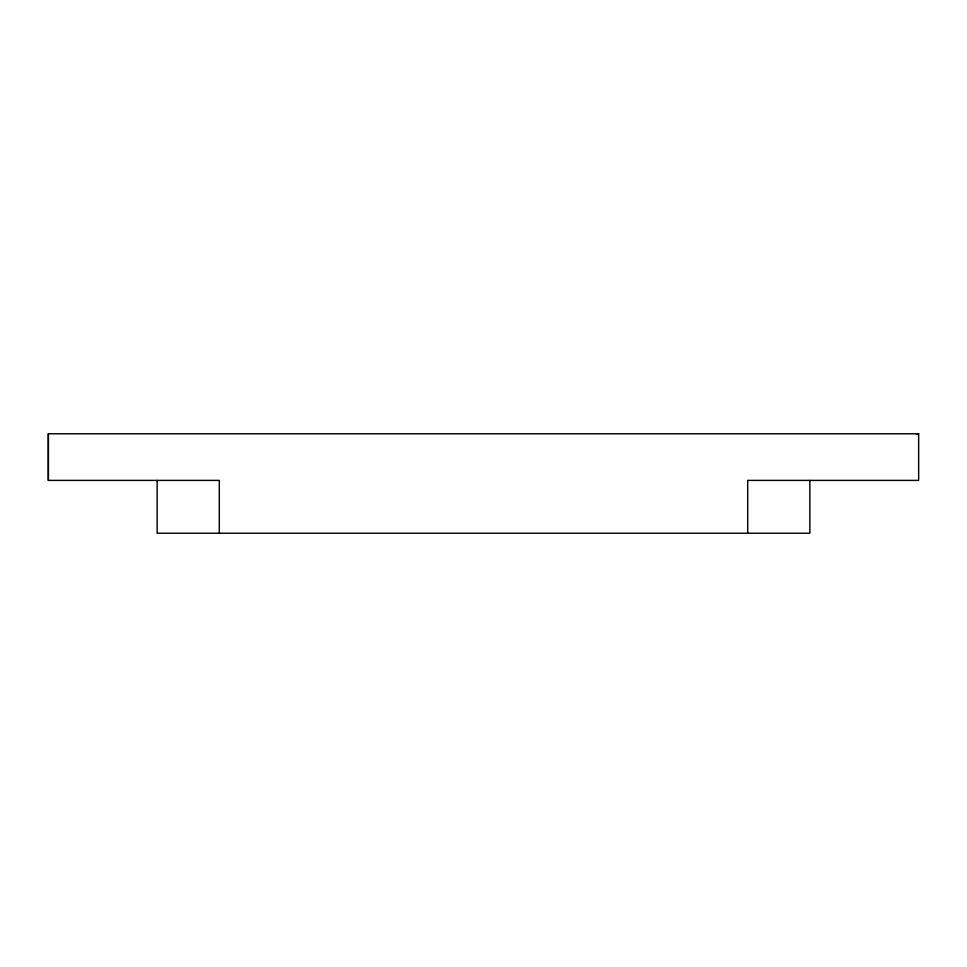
<?xml version="1.0" encoding="UTF-8"?>
<svg xmlns="http://www.w3.org/2000/svg" width="967" height="967" viewBox="0 0 967 967"><rect width="100%" height="100%" fill="white"/><g stroke="black" fill="none" stroke-linecap="round" stroke-linejoin="round"><path stroke-width="1.45" d="M219.304 533.24L219.304 480.394L48.35 480.394L48.35 433.772L918.65 433.772L918.65 480.394L747.696 480.394L747.696 533.24M916.281 433.772L918.65 433.772M809.862 480.49L809.862 533.24L157.137 533.24L157.137 480.49M48.35 433.772L48.35 480.394"/></g></svg>
